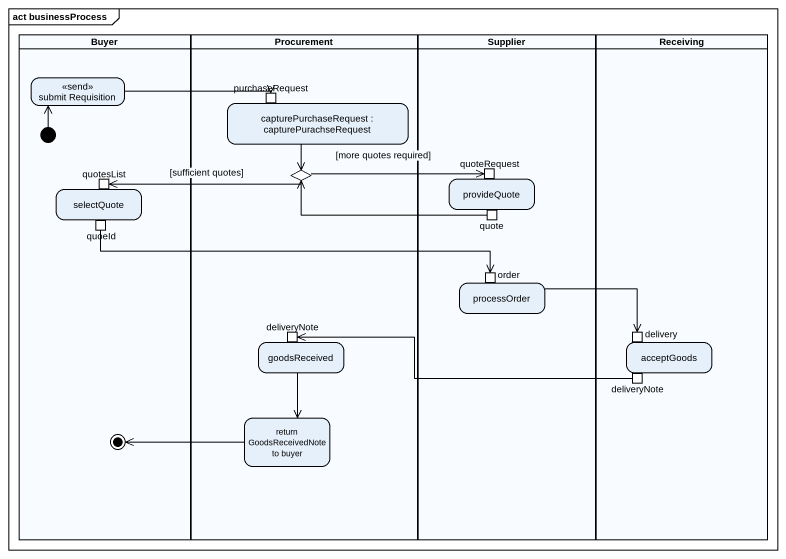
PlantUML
@startuml
mainframe act businessProcess
hide empty description
state Buyer <<partition>> {
  state "submit Requisition" as submit_Requisition <<send>>
  state selectQuote {
    state quotesList <<inputPin>>
    state quoeId <<outputPin>>
  }
  state final1 <<end>>
  [*] -up-> submit_Requisition
}
state Procurement <<partition>> {
  state "capturePurchaseRequest : capturePurachseRequest" as capturePurchaseRequest {
    state purchaseRequest <<inputPin>>
  }
  state choice1 <<choice>>
  state goodsReceived {
    state deliveryNote <<inputPin>>
  }
  state "return GoodsReceivedNote to buyer" as return_GoodsReceivedNote_to
}
state Supplier <<partition>> {
  state provideQuote {
    state quoteRequest <<inputPin>>
    state quote <<outputPin>>
  }
  state processOrder {
    state order <<inputPin>>
  }
}
state Receiving <<partition>> {
  state acceptGoods {
    state delivery <<inputPin>>
    state "deliveryNote" as deliveryNote_2 <<outputPin>>
  }
}
submit_Requisition -right-> purchaseRequest
capturePurchaseRequest --> choice1
choice1 -right-> quoteRequest : [more quotes required]
choice1 -left-> quotesList : [sufficient quotes]
quoeId -right-> order
quote -left-> choice1
processOrder -right-> delivery
goodsReceived --> return_GoodsReceivedNote_to
deliveryNote_2 -left-> deliveryNote
return_GoodsReceivedNote_to -left-> final1
@enduml
